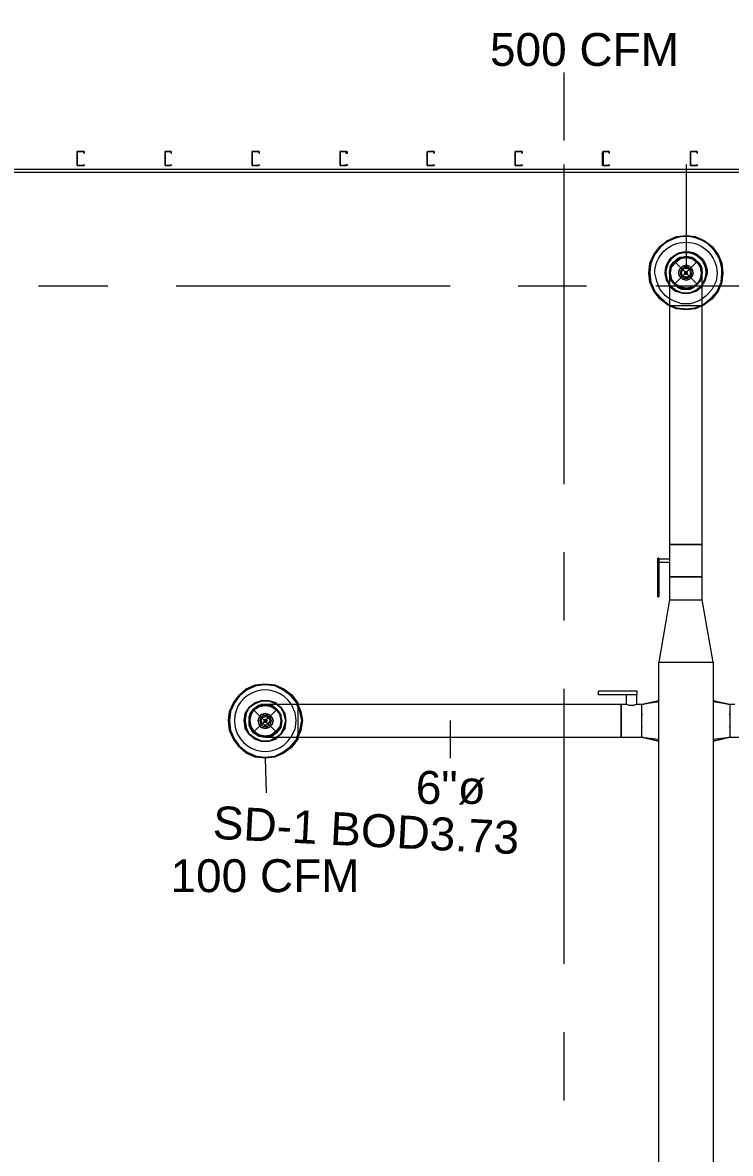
# Model space of a CAD drawing. Header units: metres. Extents: x 98 to 337, y -7 to 53.
# Drawn here: x 151.41 to 154.69, y 31.03 to 36.27 of the extents above; entities that cross this region are included whole.
import ezdxf

# ---------------------------------------------------------------- set-up
doc = ezdxf.new("R2010")
doc.units = ezdxf.units.M
doc.layers.add('HVAC - Ductos', color=5, linetype='Continuous', lineweight=0)
doc.layers.add('PDF_Text', color=7, linetype='Continuous', lineweight=0)
doc.layers.add('PDF_Geometry', color=7, linetype='Continuous', lineweight=0, true_color=0xaaaaaa)
doc.styles.add('PDF Helvetica', font='')
doc.styles.get('PDF Helvetica').set_extended_font_data('Helvetica')

msp = doc.modelspace()

# ---------------------------------------------------------------- linework, layer by layer
at = {"layer": 'HVAC - Ductos', "lineweight": 0}
for points in [[(154.4076, 35.1051), (154.4076, 35.1005), (154.4076, 35.0821), (154.4076, 35.0547), (154.4076, 35.018), (154.4076, 34.9722), (154.4076, 34.9538), (154.3984, 34.9584), (154.3618, 34.9859), (154.3343, 35.0226), (154.316, 35.0639), (154.3114, 35.1051), (154.316, 35.1509), (154.3343, 35.1921), (154.3618, 35.2287), (154.3984, 35.2563), (154.4397, 35.2746), (154.4855, 35.2792), (154.5267, 35.2746), (154.5679, 35.2563), (154.6046, 35.2287), (154.6321, 35.1921), (154.6504, 35.1509), (154.655, 35.1051), (154.6504, 35.0639), (154.6321, 35.0226), (154.6046, 34.9859), (154.5679, 34.9584), (154.5588, 34.9538), (154.5588, 34.9997), (154.5588, 35.0363), (154.5588, 35.073), (154.5588, 35.0959), (154.5588, 35.1051), (154.5588, 35.128), (154.5542, 35.1325), (154.5542, 35.1371), (154.5497, 35.1463), (154.5359, 35.1601), (154.5221, 35.1738), (154.513, 35.1738)], [(154.4076, 35.1097), (154.4122, 35.1325), (154.4168, 35.1371), (154.4305, 35.1601), (154.4535, 35.1738), (154.458, 35.1784), (154.4809, 35.183)], [(154.4076, 35.1051), (154.4076, 35.1005), (154.4122, 35.0867), (154.4122, 35.1051), (154.4122, 35.128), (154.4076, 35.1051), (154.4122, 35.0776), (154.4305, 35.0547), (154.4122, 35.0776), (154.4076, 35.1051), (154.4122, 35.1371), (154.4305, 35.1601), (154.4535, 35.1784), (154.4855, 35.183), (154.5084, 35.1784), (154.513, 35.1738), (154.5359, 35.1601), (154.5497, 35.1371)], [(154.4076, 35.1005), (154.4076, 35.1051), (154.4122, 35.128), (154.4122, 35.1325), (154.4122, 35.1371), (154.4168, 35.1371), (154.4168, 35.1463), (154.4305, 35.1601), (154.4443, 35.1738), (154.4535, 35.1738), (154.4535, 35.1784), (154.458, 35.1784), (154.4535, 35.1784), (154.4535, 35.1738)], [(154.4168, 35.1463), (154.4122, 35.128), (154.4214, 35.1417), (154.4305, 35.1601), (154.4489, 35.1692), (154.4626, 35.1784), (154.4855, 35.1784), (154.5039, 35.1784), (154.5221, 35.1692), (154.5359, 35.1601), (154.5497, 35.1417), (154.5542, 35.128), (154.5588, 35.1051), (154.5542, 35.0867), (154.5497, 35.0684), (154.5359, 35.0547), (154.5221, 35.0409), (154.5039, 35.0363), (154.4855, 35.0318), (154.4626, 35.0363), (154.4489, 35.0409), (154.4305, 35.0547), (154.4214, 35.0684), (154.4122, 35.0867), (154.4168, 35.0684), (154.4305, 35.0547), (154.4443, 35.0409), (154.4626, 35.0318), (154.4855, 35.0318), (154.458, 35.0363), (154.4535, 35.0363), (154.4305, 35.0547), (154.4535, 35.0363), (154.4855, 35.0318), (154.513, 35.0363), (154.5359, 35.0547), (154.5542, 35.0776), (154.5359, 35.0547), (154.513, 35.0363), (154.4855, 35.0318), (154.4535, 35.0363)], [(154.4122, 35.1325), (154.4122, 35.1371), (154.4168, 35.1371)], [(154.4168, 35.1371), (154.4305, 35.1601), (154.4535, 35.1738)], [(154.5175, 35.0363), (154.513, 35.0363), (154.5084, 35.0363), (154.4855, 35.0318), (154.5039, 35.0318), (154.5221, 35.0409), (154.5359, 35.0547), (154.5497, 35.0684), (154.5588, 35.0867), (154.5588, 35.1051), (154.5588, 35.128), (154.5497, 35.1463), (154.5359, 35.1601), (154.5221, 35.1738), (154.5039, 35.1784), (154.4855, 35.183), (154.4626, 35.1784), (154.4443, 35.1738), (154.4305, 35.1601), (154.4214, 35.1463)], [(154.4305, 35.1601), (154.5359, 35.0547)], [(154.5359, 35.1601), (154.4305, 35.0547)], [(154.458, 35.1784), (154.4626, 35.1784), (154.4855, 35.183), (154.5039, 35.1784), (154.5084, 35.1784), (154.513, 35.1784), (154.5175, 35.1738), (154.513, 35.1784), (154.5084, 35.1784)], [(154.458, 35.1738), (154.4855, 35.1784), (154.5084, 35.1738)], [(154.5588, 35.1051), (154.5542, 35.1371), (154.5359, 35.1601), (154.513, 35.1784), (154.4855, 35.183)], [(154.5175, 35.1738), (154.5359, 35.1601), (154.5542, 35.1371), (154.5542, 35.1325), (154.5588, 35.1051), (154.5542, 35.0821), (154.5542, 35.0776), (154.5542, 35.073)], [(154.5542, 35.1371), (154.5542, 35.1325)], [(154.4168, 35.0821), (154.4122, 35.1051), (154.4168, 35.1325)], [(154.4168, 35.073), (154.4122, 35.0776), (154.4122, 35.0821)], [(154.5542, 35.1325), (154.5588, 35.1097)], [(154.5588, 35.1051), (154.5542, 35.0776), (154.5588, 35.1051)], [(154.4535, 35.0409), (154.4305, 35.0547), (154.4168, 35.0776)], [(154.5497, 35.0776), (154.5359, 35.0547), (154.513, 35.0409)], [(154.5588, 34.9859), (154.5451, 34.9768), (154.5039, 34.963), (154.4626, 34.963), (154.4259, 34.9768), (154.4076, 34.9859)], [(154.4076, 34.9584), (154.4397, 34.9447), (154.4855, 34.9401), (154.5267, 34.9447), (154.5588, 34.9584)], [(154.5588, 34.9538), (154.5267, 34.9401), (154.4855, 34.9356), (154.4397, 34.9401), (154.4076, 34.9538)], [(154.5588, 34.9538), (154.5497, 34.9538), (154.5359, 34.9538), (154.5221, 34.9538), (154.5039, 34.9538), (154.4855, 34.9538), (154.4626, 34.9538), (154.4443, 34.9538), (154.4305, 34.9538), (154.4168, 34.9538), (154.4122, 34.9538), (154.4076, 34.9538)], [(154.4122, 33.5931), (154.4076, 33.5931), (154.3572, 33.3044), (154.6092, 33.3044), (154.5588, 33.5931), (154.5588, 33.6985), (154.5497, 33.6985), (154.5359, 33.6985), (154.5221, 33.6985), (154.5039, 33.6985), (154.4855, 33.6985), (154.4626, 33.6985), (154.4443, 33.6985), (154.4305, 33.6985), (154.4168, 33.6985), (154.4122, 33.6985), (154.4076, 33.6985), (154.4122, 33.6985), (154.4168, 33.6985), (154.4305, 33.6985), (154.4443, 33.6985), (154.4626, 33.6985), (154.4855, 33.6985), (154.5039, 33.6985), (154.5221, 33.6985), (154.5359, 33.6985), (154.5497, 33.6985), (154.5588, 33.6985), (154.5588, 33.8496), (154.5497, 33.8496), (154.5359, 33.8496), (154.5221, 33.8496), (154.5039, 33.8496), (154.4855, 33.8496), (154.4626, 33.8496), (154.4443, 33.8496), (154.4305, 33.8496), (154.4168, 33.8496), (154.4122, 33.8496), (154.4076, 33.8496), (154.4076, 33.781), (154.3572, 33.781), (154.3572, 33.7764), (154.3572, 33.7718)], [(154.3572, 33.7856), (154.3526, 33.7856)], [(154.3526, 33.6206), (154.3526, 33.616), (154.3526, 33.6114), (154.3526, 33.6069), (154.3526, 33.6114), (154.3526, 33.616), (154.3526, 33.6206), (154.3526, 33.7718), (154.3526, 33.7764), (154.3526, 33.781), (154.3526, 33.7856), (154.3526, 33.781), (154.3526, 33.7764), (154.3526, 33.7718)], [(154.3572, 33.7764), (154.3572, 33.781), (154.3572, 33.7856), (154.3572, 33.781), (154.3572, 33.7764), (154.3572, 33.7718), (154.3572, 33.6206), (154.3572, 33.616), (154.3572, 33.6114), (154.3572, 33.6069), (154.3572, 33.6114), (154.3572, 33.616), (154.3572, 33.6206)], [(154.4076, 33.781), (154.4076, 33.7764), (154.4076, 33.7718)], [(154.3572, 33.7672), (154.4076, 33.7672), (154.4076, 33.6985), (154.4076, 33.5931), (154.4122, 33.5931), (154.4168, 33.5931), (154.4305, 33.5931), (154.4443, 33.5931), (154.4626, 33.5931), (154.4855, 33.5931), (154.5039, 33.5931), (154.5221, 33.5931), (154.5359, 33.5931), (154.5497, 33.5931), (154.5588, 33.5931)], [(154.3526, 33.6069), (154.3572, 33.6069)], [(154.4535, 33.5931), (154.4672, 33.5931)], [(154.4993, 33.5931), (154.513, 33.5931), (154.5175, 33.5931)], [(152.5337, 32.9563), (152.5428, 32.9563), (152.5612, 32.9563), (152.5886, 32.9563), (152.6253, 32.9563), (152.6666, 32.9563), (152.6849, 32.9563), (152.6849, 32.9471), (152.6574, 32.9105), (152.6208, 32.8829), (152.5795, 32.8647), (152.5337, 32.8601), (152.4879, 32.8647), (152.4466, 32.8829), (152.4146, 32.9105), (152.3871, 32.9471), (152.3687, 32.9883), (152.3641, 33.0341), (152.3687, 33.0754), (152.3871, 33.1166), (152.4146, 33.1532), (152.4466, 33.1808), (152.4879, 33.1991), (152.5337, 33.2036), (152.5795, 33.1991), (152.6208, 33.1808), (152.6574, 33.1532), (152.6849, 33.1166), (152.6849, 33.1074), (152.6436, 33.1074), (152.6024, 33.1074), (152.5704, 33.1074), (152.5474, 33.1074), (152.5337, 33.1074)], [(152.6803, 33.1074), (152.6803, 33.1166), (152.6528, 33.1487), (152.6162, 33.1762), (152.5795, 33.1945), (152.5337, 33.1991), (152.4924, 33.1945), (152.4512, 33.1762), (152.4146, 33.1487), (152.3917, 33.1166), (152.3733, 33.0754), (152.3687, 33.0341), (152.3733, 32.9883), (152.3917, 32.9471), (152.4146, 32.915), (152.4512, 32.8875), (152.4924, 32.8692), (152.5337, 32.8647), (152.5795, 32.8692), (152.6162, 32.8875), (152.6528, 32.915), (152.6803, 32.9471), (152.6803, 32.9563)], [(152.5428, 32.9563), (152.552, 32.9608), (152.5704, 32.9654), (152.5886, 32.9792), (152.5704, 32.97), (152.552, 32.9608), (152.5337, 32.9608), (152.5154, 32.9608), (152.497, 32.97), (152.4833, 32.9792), (152.4695, 32.9975), (152.4649, 33.0112), (152.4604, 33.0341), (152.4649, 33.0525), (152.4695, 33.0708), (152.4833, 33.0846), (152.497, 33.0983), (152.5154, 33.1029), (152.5337, 33.1074), (152.552, 33.1029), (152.5704, 33.0983), (152.5886, 33.0846), (152.5978, 33.0708), (152.607, 33.0525), (152.607, 33.0341), (152.607, 33.0112), (152.5978, 32.9975), (152.5886, 32.9792), (152.5658, 32.9608)], [(152.4649, 33.0616), (152.4695, 33.0708), (152.4787, 33.0846), (152.497, 33.0983), (152.5016, 33.1029), (152.5062, 33.1029), (152.5108, 33.1029), (152.5062, 33.1029), (152.5016, 33.1029)], [(152.4695, 33.0616), (152.4833, 33.0846), (152.5016, 33.0983)], [(152.5383, 33.1074), (152.5337, 33.1074), (152.5154, 33.1074), (152.497, 33.0983), (152.4787, 33.0846), (152.5062, 33.1029), (152.5016, 33.1029), (152.4833, 33.0846)], [(152.5658, 33.1029), (152.5337, 33.1074), (152.5062, 33.1029)], [(152.5428, 33.1074), (152.5337, 33.1074), (152.5154, 33.1074), (152.5062, 33.1029)], [(152.607, 33.0067), (152.607, 33.0021), (152.6024, 33.0021), (152.5886, 32.9792), (152.6024, 32.9929), (152.607, 33.0112), (152.6116, 33.0341), (152.607, 33.0525), (152.6024, 33.0708), (152.5886, 33.0846), (152.5704, 33.0983), (152.552, 33.1074), (152.5428, 33.1074)], [(152.5658, 33.0983), (152.5886, 33.0846), (152.6024, 33.0616)], [(152.6528, 33.112), (152.6712, 33.0708), (152.6757, 33.0341), (152.6712, 32.9929), (152.6528, 32.9563)], [(152.6803, 32.9563), (152.6941, 32.9883), (152.7032, 33.0341), (152.6941, 33.0754), (152.6803, 33.1074)], [(152.6849, 33.1074), (152.6987, 33.0754), (152.7078, 33.0341), (152.6987, 32.9883), (152.6849, 32.9563)], [(152.6849, 33.1074), (152.6849, 33.0983), (152.6849, 33.0846), (152.6849, 33.0708), (152.6849, 33.0525), (152.6849, 33.0341), (152.6849, 33.0112), (152.6849, 32.9929), (152.6849, 32.9792), (152.6849, 32.9654), (152.6849, 32.9608), (152.6849, 32.9563)], [(154.2564, 33.1074), (154.2518, 33.1074), (154.2426, 33.1029), (154.2381, 33.1029), (154.2289, 33.1029), (154.2198, 33.1029), (154.2106, 33.1074), (154.206, 33.1074)], [(154.3572, 33.1074), (154.3572, 33.1166), (154.3572, 33.1212), (154.3572, 33.1258), (154.2793, 33.1074), (154.3572, 33.1258)], [(154.3572, 33.1212), (154.2793, 33.1074)], [(154.2793, 33.0983), (154.2793, 33.1029)], [(154.3572, 32.9608), (154.3572, 32.9792), (154.3572, 32.9838), (154.3572, 32.9883), (154.3572, 32.9975), (154.3572, 33.0112), (154.3572, 33.0158), (154.3572, 33.0204), (154.3572, 33.0433), (154.3572, 33.0479), (154.3572, 33.0525), (154.3572, 33.0662), (154.3572, 33.0754), (154.3572, 33.08), (154.3572, 33.0846), (154.3572, 33.1029)], [(154.6092, 33.1258), (154.6871, 33.1074), (154.6871, 33.1029), (154.6871, 33.0983), (154.6871, 33.0846), (154.6871, 33.0708), (154.6871, 33.0525), (154.6871, 33.0341), (154.6871, 33.0112), (154.6871, 32.9929), (154.6871, 32.9792), (154.6871, 32.9654), (154.6871, 32.9608), (154.6871, 32.9563), (154.7833, 32.9563)], [(154.6871, 33.1074), (154.6092, 33.1258), (154.6092, 33.1212), (154.6092, 33.1166), (154.6092, 33.1074)], [(154.71, 33.1074), (154.6871, 33.1074), (154.6092, 33.1212)], [(154.6092, 33.1029), (154.6092, 33.0846), (154.6092, 33.08), (154.6092, 33.0754), (154.6092, 33.0662), (154.6092, 33.0525), (154.6092, 33.0479), (154.6092, 33.0433), (154.6092, 33.0204), (154.6092, 33.0158), (154.6092, 33.0112), (154.6092, 32.9975), (154.6092, 32.9883), (154.6092, 32.9838), (154.6092, 32.9792), (154.6092, 32.9608)], [(154.6871, 33.1029), (154.6871, 33.0983)], [(152.5383, 32.9563), (152.5337, 32.9563), (152.5154, 32.9608), (152.497, 32.9654), (152.4787, 32.9792), (152.4695, 32.9929), (152.4604, 33.0112), (152.4604, 33.0341), (152.4604, 33.0525), (152.4695, 33.0708), (152.4787, 33.0846), (152.4649, 33.0616)], [(152.5016, 32.9654), (152.497, 32.9654), (152.4787, 32.9792), (152.4695, 32.9929), (152.4649, 33.0021), (152.4649, 33.0067), (152.4604, 33.0112), (152.4604, 33.0341), (152.4604, 33.0525), (152.4649, 33.057), (152.4649, 33.0616), (152.4649, 33.0662), (152.4649, 33.0616), (152.4649, 33.057)], [(152.4649, 33.0021), (152.4787, 32.9792), (152.4649, 33.0021), (152.4649, 33.0067), (152.4604, 33.0341), (152.4649, 33.057), (152.4649, 33.0616), (152.4604, 33.0341), (152.4649, 33.057)], [(152.4649, 33.0662), (152.4787, 33.0846)], [(152.4787, 33.0846), (152.5886, 32.9792)], [(152.5886, 33.0846), (152.4787, 32.9792)], [(152.6024, 33.0662), (152.607, 33.0616), (152.607, 33.057)], [(152.6024, 33.057), (152.607, 33.0341), (152.6024, 33.0067)], [(152.4604, 33.0341), (152.4649, 33.0067), (152.4604, 33.0295)], [(152.4787, 32.9792), (152.5062, 32.9608), (152.5016, 32.9654), (152.4833, 32.9792), (152.4695, 33.0021)], [(153.3905, 33.0341), (153.3905, 32.8601)], [(154.2793, 33.0295), (154.2793, 33.0341)], [(154.2793, 32.9975), (154.2793, 33.0021), (154.2793, 33.0067), (154.2793, 33.0021)], [(154.6871, 33.0341), (154.6871, 33.0295)], [(154.6871, 33.0021), (154.6871, 33.0067), (154.6871, 33.0021), (154.6871, 32.9975)], [(152.4833, 32.9792), (152.5062, 32.9608), (152.5337, 32.9563), (152.5658, 32.9608), (152.5337, 32.9563), (152.5108, 32.9608)], [(152.5062, 32.9608), (152.5108, 32.9608), (152.5062, 32.9608), (152.5154, 32.9608), (152.5337, 32.9563), (152.5428, 32.9563)], [(152.5612, 32.9654), (152.5337, 32.9608), (152.5108, 32.9654)], [(152.5658, 32.9654), (152.5886, 32.9792), (152.5658, 32.9608), (152.5612, 32.9608)], [(154.3572, 32.9379), (154.2793, 32.9563), (154.3572, 32.9379)], [(154.2793, 32.9563), (154.3572, 32.9471)], [(154.3572, 32.9379), (154.3572, 32.9425), (154.3572, 32.9471), (154.3572, 32.9563)], [(154.6092, 32.9563), (154.6092, 32.9471), (154.6871, 32.9563)], [(154.6092, 32.9379), (154.6871, 32.9563), (154.6092, 32.9379)], [(154.6092, 32.9425), (154.6092, 32.9379)]]:
    msp.add_lwpolyline(points, dxfattribs=at)
for points in [[(154.5588, 34.9584), (154.5679, 34.963), (154.6, 34.9905), (154.6275, 35.0226), (154.6459, 35.0639), (154.6504, 35.1051, 1.013803), (154.316, 35.1051), (154.3206, 35.0639), (154.3389, 35.0226), (154.3664, 34.9905), (154.3984, 34.963), (154.4076, 34.9584)], [(154.4076, 34.9859), (154.3892, 34.9997), (154.3618, 35.0318), (154.3481, 35.0684), (154.3389, 35.1051, -0.994375), (154.6275, 35.1051), (154.623, 35.0684), (154.6046, 35.0318), (154.5771, 34.9997), (154.5588, 34.9859)], [(152.6528, 33.112, 0.74034), (152.3917, 33.0341, 0.753023), (152.6528, 32.9563)]]:
    msp.add_lwpolyline(points, format="xyb", dxfattribs=at)
msp.add_lwpolyline([(154.5588, 35.0547), (154.5725, 35.073), (154.5771, 35.1051, 1.387271), (154.4076, 35.0547), (154.3938, 35.073), (154.3892, 35.1051), (154.3938, 35.073), (154.4076, 35.0501, -1.420911), (154.5817, 35.1051, 1.01789), (154.3892, 35.1051, -1.386947)], format="xyb", close=True, dxfattribs=at)
for points in [[(154.5451, 35.1509), (154.5084, 35.1784), (154.458, 35.1784), (154.4214, 35.1509), (154.4076, 35.1051), (154.4214, 35.0639), (154.458, 35.0363), (154.5084, 35.0363), (154.5451, 35.0639), (154.5588, 35.1051)], [(154.4168, 35.1325), (154.4351, 35.1555), (154.458, 35.1738), (154.4855, 35.1784), (154.513, 35.1738), (154.5359, 35.1555), (154.5497, 35.1325), (154.5542, 35.1051), (154.5497, 35.0776), (154.5359, 35.0547), (154.513, 35.0409), (154.4855, 35.0363), (154.458, 35.0409), (154.4351, 35.0547), (154.4168, 35.0776), (154.4122, 35.1051)], [(154.4535, 35.1234), (154.4489, 35.1051), (154.4535, 35.1234), (154.4672, 35.1371), (154.4855, 35.1417), (154.4993, 35.1371), (154.513, 35.1234), (154.5175, 35.1051), (154.513, 35.1234), (154.4993, 35.1371), (154.4855, 35.1417), (154.4672, 35.1371)], [(154.513, 35.0913), (154.5175, 35.1051), (154.513, 35.0913), (154.4993, 35.0776), (154.4855, 35.073), (154.4672, 35.0776), (154.4535, 35.0913), (154.4489, 35.1051), (154.4535, 35.0913), (154.4672, 35.0776), (154.4855, 35.073), (154.4993, 35.0776)], [(154.4626, 35.1234), (154.458, 35.1051), (154.4626, 35.1234), (154.4763, 35.1325), (154.4901, 35.1325), (154.5039, 35.1234), (154.5084, 35.1051), (154.5039, 35.1234), (154.4901, 35.1325), (154.4763, 35.1325)], [(154.5039, 35.0913), (154.5084, 35.1051), (154.5039, 35.0913), (154.4901, 35.0821), (154.4763, 35.0821), (154.4626, 35.0913), (154.458, 35.1051), (154.4626, 35.0913), (154.4763, 35.0821), (154.4901, 35.0821)], [(154.4672, 35.1234), (154.4855, 35.128), (154.4993, 35.1234), (154.5039, 35.1051), (154.4993, 35.0913), (154.4855, 35.0867), (154.4672, 35.0913), (154.4626, 35.1051)], [(154.4809, 35.1097), (154.4763, 35.1051), (154.4809, 35.1143), (154.4855, 35.1143), (154.4901, 35.1051), (154.4855, 35.1097)], [(154.4855, 35.1005), (154.4901, 35.1051), (154.4855, 35.1005), (154.4809, 35.1005), (154.4763, 35.1051), (154.4809, 35.1005)], [(154.5588, 35.0501), (154.5725, 35.073), (154.5817, 35.1051), (154.5725, 35.073)], [(154.4122, 35.0455), (154.4351, 35.0272), (154.4672, 35.0135), (154.4993, 35.0135), (154.5313, 35.0272), (154.5542, 35.0455), (154.5588, 35.0547), (154.5542, 35.0455), (154.5313, 35.0272), (154.4993, 35.0135), (154.4672, 35.0135), (154.4351, 35.0272), (154.4122, 35.0455), (154.4076, 35.0547)], [(154.5588, 35.0455), (154.5313, 35.0226), (154.4993, 35.0135), (154.4672, 35.0135), (154.4351, 35.0226), (154.4076, 35.0455), (154.4076, 35.0501), (154.4076, 35.0455), (154.4351, 35.0226), (154.4672, 35.0135), (154.4993, 35.0135), (154.5313, 35.0226), (154.5588, 35.0455), (154.5588, 35.0501)], [(154.5588, 34.9538), (154.5497, 34.9538), (154.5359, 34.9538), (154.5221, 34.9538), (154.5039, 34.9538), (154.4855, 34.9538), (154.4626, 34.9538), (154.4443, 34.9538), (154.4305, 34.9538), (154.4168, 34.9538), (154.4122, 34.9538), (154.4076, 34.9538), (154.4076, 33.8496), (154.4122, 33.8496), (154.4168, 33.8496), (154.4305, 33.8496), (154.4443, 33.8496), (154.4626, 33.8496), (154.4855, 33.8496), (154.5039, 33.8496), (154.5221, 33.8496), (154.5359, 33.8496), (154.5497, 33.8496), (154.5588, 33.8496)], [(154.3572, 29.0755), (154.3572, 33.3044), (154.6092, 33.3044), (154.6092, 29.0755)], [(154.2564, 33.1716), (154.2564, 33.1532), (154.0777, 33.1532), (154.0777, 33.1716)], [(154.2564, 33.1532), (154.2518, 33.1532), (154.2426, 33.1532), (154.2381, 33.1532), (154.2335, 33.1532), (154.2244, 33.1532), (154.2198, 33.1532), (154.2152, 33.1532), (154.2106, 33.1532), (154.206, 33.1532), (154.206, 33.1074), (154.1831, 33.1074), (154.1831, 33.0983), (154.1831, 33.0846), (154.1831, 33.0708), (154.1831, 33.0525), (154.1831, 33.0341), (154.1831, 33.0112), (154.1831, 32.9929), (154.1831, 32.9792), (154.1831, 32.9654), (154.1831, 32.9608), (154.1831, 32.9563), (154.2793, 32.9563), (154.2793, 32.9608), (154.2793, 32.9654), (154.2793, 32.9792), (154.2793, 32.9929), (154.2793, 33.0112), (154.2793, 33.0341), (154.2793, 33.0525), (154.2793, 33.0708), (154.2793, 33.0846), (154.2793, 33.0983), (154.2793, 33.1029), (154.2793, 33.1074), (154.2564, 33.1074)], [(152.5886, 32.9563), (152.5795, 32.9517), (152.552, 32.9379), (152.52, 32.9379), (152.4879, 32.9517), (152.4604, 32.97), (152.4466, 33.0021), (152.4421, 33.0341), (152.4466, 33.0662), (152.4604, 33.0937), (152.4879, 33.112), (152.52, 33.1258), (152.552, 33.1258), (152.5795, 33.112), (152.5886, 33.1074), (152.5841, 33.1166), (152.552, 33.1258), (152.5154, 33.1258), (152.4879, 33.1166), (152.4604, 33.0937), (152.4421, 33.0662), (152.4375, 33.0341), (152.4421, 32.9975), (152.4604, 32.97), (152.4879, 32.9471), (152.5154, 32.9379), (152.552, 32.9379), (152.5841, 32.9471), (152.5932, 32.9563), (152.5841, 32.9471), (152.552, 32.9379), (152.5154, 32.9379), (152.4879, 32.9471), (152.4604, 32.97), (152.4421, 32.9975), (152.4375, 33.0341), (152.4421, 33.0662), (152.4604, 33.0937), (152.4879, 33.1166), (152.5154, 33.1258), (152.552, 33.1258), (152.5841, 33.1166), (152.5886, 33.1074), (152.5795, 33.112), (152.552, 33.1258), (152.52, 33.1258), (152.4879, 33.112), (152.4604, 33.0937), (152.4466, 33.0662), (152.4421, 33.0341), (152.4466, 33.0021), (152.4604, 32.97), (152.4879, 32.9517), (152.52, 32.9379), (152.552, 32.9379), (152.5795, 32.9517)], [(152.5978, 33.0754), (152.5566, 33.1029), (152.5108, 33.1029), (152.4741, 33.0754), (152.4604, 33.0341), (152.4741, 32.9883), (152.5108, 32.9608), (152.5566, 32.9608), (152.5978, 32.9883), (152.6116, 33.0341)], [(152.4695, 33.0616), (152.4833, 33.0846), (152.5062, 33.0983), (152.5337, 33.1029), (152.5612, 33.0983), (152.5841, 33.0846), (152.6024, 33.0616), (152.607, 33.0341), (152.6024, 33.0067), (152.5841, 32.9838), (152.5612, 32.9654), (152.5337, 32.9608), (152.5062, 32.9654), (152.4833, 32.9838), (152.4695, 33.0067), (152.4649, 33.0341)], [(152.5658, 33.1029), (152.5337, 33.1074), (152.5108, 33.1029), (152.5337, 33.1074), (152.5612, 33.1029), (152.5658, 33.1029), (152.5886, 33.0846), (152.6024, 33.0616), (152.6116, 33.0341), (152.607, 33.0616), (152.5886, 33.0846)], [(152.6253, 33.0662), (152.6299, 33.0341), (152.6253, 32.9975), (152.607, 32.97), (152.5932, 32.9563), (152.607, 32.97), (152.6253, 32.9975), (152.6299, 33.0341), (152.6253, 33.0662), (152.607, 33.0937), (152.5886, 33.1074), (152.607, 33.0937)], [(152.5886, 33.1074), (152.607, 33.0937)], [(152.6299, 33.0341), (152.6208, 33.0662), (152.607, 33.0937), (152.6208, 33.0662), (152.6299, 33.0341), (152.6208, 33.0021)], [(152.6849, 33.1074), (152.6849, 33.0983), (152.6849, 33.0846), (152.6849, 33.0708), (152.6849, 33.0525), (152.6849, 33.0341), (152.6849, 33.0112), (152.6849, 32.9929), (152.6849, 32.9792), (152.6849, 32.9654), (152.6849, 32.9608), (152.6849, 32.9563), (154.1831, 32.9563), (154.1831, 32.9608), (154.1831, 32.9654), (154.1831, 32.9792), (154.1831, 32.9929), (154.1831, 33.0112), (154.1831, 33.0341), (154.1831, 33.0525), (154.1831, 33.0708), (154.1831, 33.0846), (154.1831, 33.0983), (154.1831, 33.1074)], [(152.5062, 33.0479), (152.5016, 33.0341), (152.5062, 33.0479), (152.5154, 33.0616), (152.5337, 33.0662), (152.552, 33.0616), (152.5658, 33.0479), (152.5704, 33.0341), (152.5658, 33.0479), (152.552, 33.0616), (152.5337, 33.0662), (152.5154, 33.0616)], [(152.5154, 33.0479), (152.5108, 33.0341), (152.5154, 33.0479), (152.5246, 33.057), (152.5428, 33.057), (152.5566, 33.0479), (152.5612, 33.0341), (152.5566, 33.0479), (152.5428, 33.057), (152.5246, 33.057)], [(152.52, 33.0479), (152.5337, 33.0525), (152.5474, 33.0479), (152.5566, 33.0341), (152.5474, 33.0204), (152.5337, 33.0112), (152.52, 33.0204), (152.5154, 33.0341)], [(152.5337, 33.0387), (152.5291, 33.0341), (152.5291, 33.0387), (152.5383, 33.0387), (152.5428, 33.0341), (152.5383, 33.0249), (152.5291, 33.0249), (152.5291, 33.0341), (152.5337, 33.0295), (152.5383, 33.0295), (152.5383, 33.0341), (152.5383, 33.0387)], [(154.2793, 33.0662), (154.2793, 33.0616), (154.2793, 33.057), (154.2793, 33.0616)], [(154.6871, 33.057), (154.6871, 33.0616), (154.6871, 33.0662), (154.6871, 33.0616)], [(152.4649, 33.0067), (152.4649, 33.0021)], [(152.5658, 33.0158), (152.5704, 33.0341), (152.5658, 33.0158), (152.552, 33.0021), (152.5337, 32.9975), (152.5154, 33.0021), (152.5062, 33.0158), (152.5016, 33.0341), (152.5062, 33.0158), (152.5154, 33.0021), (152.5337, 32.9975), (152.552, 33.0021)], [(152.5566, 33.0158), (152.5612, 33.0341), (152.5566, 33.0158), (152.5428, 33.0067), (152.5246, 33.0067), (152.5154, 33.0158), (152.5108, 33.0341), (152.5154, 33.0158), (152.5246, 33.0067), (152.5428, 33.0067)], [(152.607, 33.0021), (152.5886, 32.9792), (152.6024, 33.0021), (152.6116, 33.0341)], [(152.607, 32.97), (152.6208, 33.0021), (152.607, 32.97), (152.5886, 32.9563)]]:
    msp.add_lwpolyline(points, close=True, dxfattribs=at)
at = {"layer": 'PDF_Geometry', "lineweight": 0}
for points in [[(158.9481, 37.089), (158.9481, 35.5861), (145.1297, 35.5861)], [(153.9174, 36.0352), (153.9174, 35.719)], [(153.9174, 35.6091), (153.9174, 35.3708), (153.9174, 35.1325)], [(154.1098, 35.6045), (154.1143, 35.6045)], [(154.4855, 35.1325), (154.4855, 35.3708), (154.4855, 35.6091)], [(154.5039, 35.6137), (154.5039, 35.6182)], [(145.6291, 35.5724), (158.9481, 35.5724), (158.9481, 25.4148), (157.3124, 25.4148), (157.3124, 25.401), (158.9481, 25.401), (158.9481, 23.912), (157.9447, 23.912), (157.9447, 23.8937), (158.9481, 23.8937), (158.9481, 11.6009), (105.9562, 11.6009)], [(145.6291, 35.5724), (158.9481, 35.5724), (158.9618, 35.5724), (158.9801, 35.5724), (158.9939, 35.5724), (158.9481, 35.5724)], [(153.9174, 35.3983), (153.9174, 34.1291)], [(151.8052, 35.0455), (151.4845, 35.0455)], [(153.3905, 35.0455), (152.1213, 35.0455)], [(154.0227, 35.0455), (153.7066, 35.0455)], [(155.6126, 35.0455), (154.3435, 35.0455)], [(153.9174, 33.813), (153.9174, 33.4969)], [(153.9174, 33.1808), (153.9174, 31.907)], [(152.5337, 32.8601), (152.5383, 32.6997)], [(153.9174, 31.5909), (153.9174, 31.2747)]]:
    msp.add_lwpolyline(points, dxfattribs=at)
for points in [[(151.6632, 35.6045), (151.6632, 35.6641), (151.6632, 35.6686), (151.6953, 35.6686), (151.6953, 35.6595), (151.6953, 35.6686), (151.6632, 35.6686), (151.6632, 35.6641), (151.6632, 35.6045), (151.6953, 35.6045)], [(152.071, 35.6045), (152.071, 35.6641), (152.071, 35.6686), (152.0984, 35.6686), (152.0984, 35.6595), (152.0984, 35.6686), (152.071, 35.6686), (152.071, 35.6641), (152.071, 35.6045), (152.0984, 35.6045)], [(152.4787, 35.6045), (152.4741, 35.6045), (152.4741, 35.6641), (152.4741, 35.6686), (152.4787, 35.6686), (152.5062, 35.6686), (152.5062, 35.6595), (152.5062, 35.6686), (152.4787, 35.6686), (152.4741, 35.6686), (152.4741, 35.6641), (152.4741, 35.6045), (152.4787, 35.6045), (152.5062, 35.6045)], [(152.8819, 35.6045), (152.8819, 35.6641), (152.8819, 35.6686), (152.9139, 35.6686), (152.9139, 35.6595), (152.9094, 35.6595), (152.9094, 35.6686), (152.8819, 35.6686), (152.8819, 35.6641), (152.8819, 35.6045), (152.9094, 35.6045), (152.9094, 35.6091), (152.9139, 35.6091), (152.9139, 35.6045)], [(153.2896, 35.6045), (153.2851, 35.6045), (153.2851, 35.6641), (153.2851, 35.6686), (153.2896, 35.6686), (153.3172, 35.6686), (153.3172, 35.6595), (153.3172, 35.6686), (153.2896, 35.6686), (153.2851, 35.6641), (153.2851, 35.6045), (153.2896, 35.6045), (153.3172, 35.6045)], [(153.6928, 35.6045), (153.6928, 35.6641), (153.6928, 35.6686), (153.725, 35.6686), (153.725, 35.6595), (153.725, 35.6686), (153.6928, 35.6686), (153.6928, 35.6641), (153.6928, 35.6045), (153.725, 35.6045)], [(154.1006, 35.6045), (154.0961, 35.6045), (154.0961, 35.6641), (154.1006, 35.6686), (154.1281, 35.6686), (154.1281, 35.6595), (154.1281, 35.6686), (154.1006, 35.6686), (154.1006, 35.6641), (154.1006, 35.6045), (154.1281, 35.6045)], [(154.5039, 35.6045), (154.5039, 35.6641), (154.5039, 35.6686), (154.5359, 35.6686), (154.5359, 35.6595), (154.5359, 35.6686), (154.5039, 35.6686), (154.5039, 35.6641), (154.5039, 35.6045), (154.5359, 35.6045)], [(151.6953, 35.6091), (151.6953, 35.6045)], [(152.0984, 35.6091), (152.0984, 35.6045)], [(152.5062, 35.6091), (152.5062, 35.6045)], [(153.3172, 35.6091), (153.3172, 35.6045)], [(153.725, 35.6091), (153.725, 35.6045)], [(154.1281, 35.6091), (154.1281, 35.6045)], [(154.5359, 35.6091), (154.5359, 35.6045)]]:
    msp.add_lwpolyline(points, close=True, dxfattribs=at)

# ---------------------------------------------------------------- texts
at = {"layer": 'PDF_Text', "lineweight": 0, "char_height": 0.15242, "attachment_point": 4, "style": 'PDF Helvetica'}
for s, insert in [('500 CFM', (153.5756, 36.1401)), ('6"ø', (153.2319, 32.7221)), ('100 CFM', (152.0956, 32.3143))]:
    msp.add_mtext(s, dxfattribs=dict(at, insert=insert))
at = {"layer": 'PDF_Text', "lineweight": 0, "insert": (152.2927, 32.5617), "char_height": 0.152415, "attachment_point": 4, "rotation": 357.0931, "style": 'PDF Helvetica'}
msp.add_mtext('SD-1 BOD3.73', dxfattribs=at)

doc.saveas('drawing.dxf')
